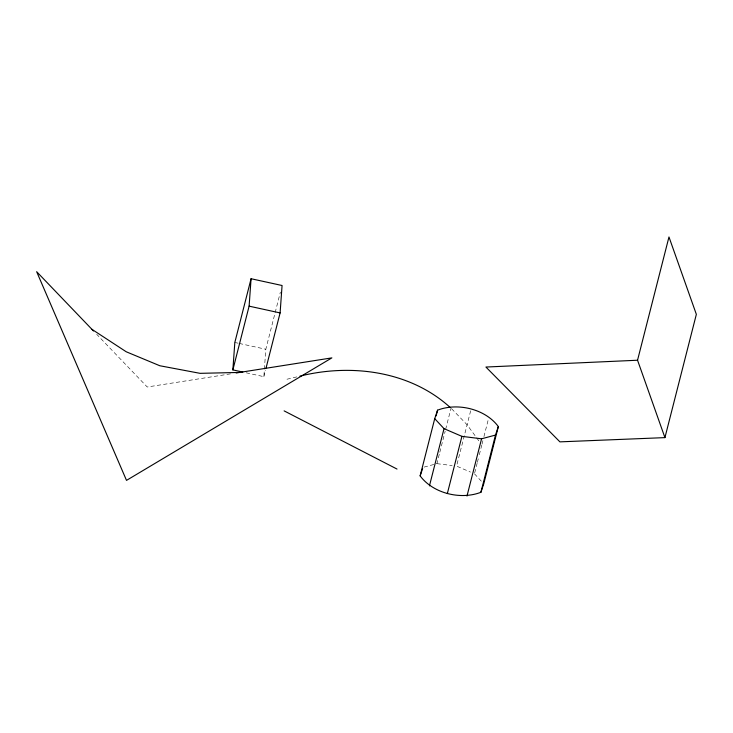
<?xml version="1.0" encoding="UTF-8"?>
<svg xmlns="http://www.w3.org/2000/svg" width="733" height="733" viewBox="0 0 733 733"><rect width="100%" height="100%" fill="white"/><g stroke="black" fill="none" stroke-linecap="round" stroke-linejoin="round"><path stroke-width="0.55" stroke-dasharray="3.67 2.75" d="M246.151 372.795L263.862 376.67L265.813 349.247L280.382 292.101M263.862 376.67L265.538 370.073M424.059 467.104L436.895 463.659L439.571 453.168M439.818 452.215L445.169 431.233M445.655 429.318L450.997 408.336M470.659 410.792L456.558 466.106L470.476 472.089M474.7 472.849L477.128 463.311M477.366 462.358L478.832 456.632M479.318 454.726L481.746 445.188M481.993 444.235L483.203 439.47M483.936 436.602L488.554 418.488M286.969 379.236L298.844 376.405M230.538 373.857L147.232 386.997L96.683 334.285M436.895 463.659L452.188 465.565M234.826 342.476L238.143 343.2M239.251 343.438L265.813 349.247M451.592 408.712L467.068 424.737L480.472 443.08M474.453 473.802L482.204 482.14"/><path stroke-width="1.1" d="M242.825 372.071L232.865 369.89L234.826 342.476L251.071 278.732L282.068 285.504L280.107 312.927L266.097 367.874M232.865 369.89L249.11 306.156L251.071 278.732M420.137 475.882L434.724 418.662L437.574 410.168C457.658 402.362 485.374 408.977 498.339 426.579L483.753 483.807L480.903 492.292C460.819 500.098 433.093 493.483 420.137 475.882L422.629 468.451M436.117 415.886L437.574 410.168M429.437 485.887L444.024 428.658L434.724 418.662M447.332 493.584L461.918 436.355L444.024 428.658M466.985 496.03L481.572 438.801L495.49 435.072L498.339 426.579M480.903 492.292L495.49 435.072M637.545 360.233L668.972 236.97L696.35 314.347L664.932 437.619L559.92 441.862L485.915 367.041L637.545 360.233L664.932 437.619M299.925 376.139C351.07 363.385 409.875 370.925 449.989 407.282M236.173 372.969L331.866 357.878L126.507 480.381L36.65 271.686L93.522 330.986M239.544 372.437L200.054 373.335L159.821 365.749L126.25 351.785L91.937 329.337M461.918 436.355L481.572 438.801M249.11 306.156L280.107 312.927M284.12 410.874L397.011 469.056"/></g></svg>
